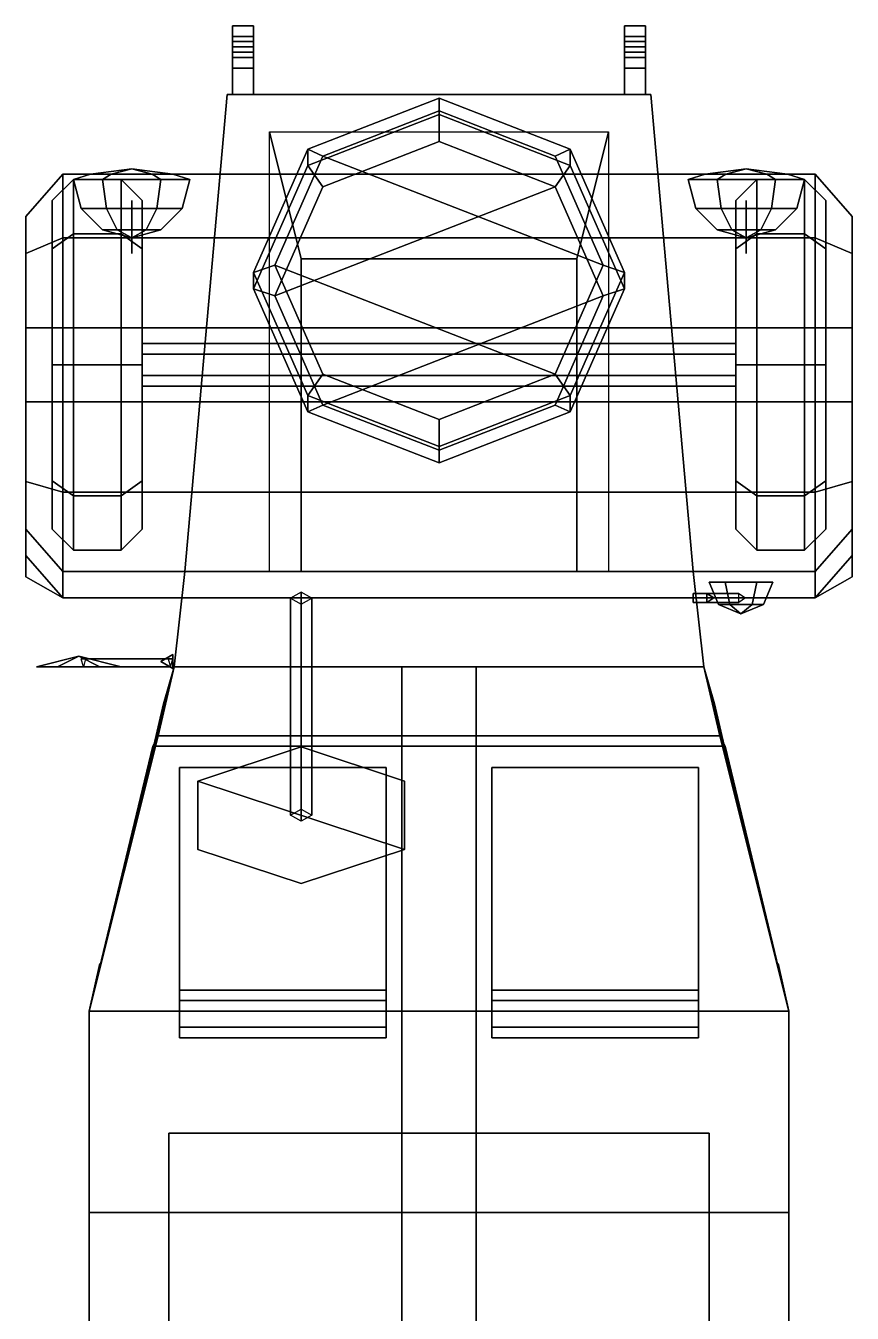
# Model space of a CAD drawing. Extents: x -0.78 to 0.78, y -1.86 to 1.86.
# Drawn here: x -0.78 to 0.78, y -0.57 to 1.86 of the extents above; entities that cross this region are included whole.
import ezdxf

# ---------------------------------------------------------------- set-up
doc = ezdxf.new("R2010")
doc.units = 0
doc.layers.get('0').update_dxf_attribs({"linetype": 'CONTINUOUS'})
for name, color, linetype in [('MUDGUARDS', 4, 'CONTINUOUS'), ('TENT', 1, 'CONTINUOUS'), ('WHEELS', 2, 'CONTINUOUS')]:
    doc.layers.add(name, color=color, linetype=linetype)

msp = doc.modelspace()

# ---------------------------------------------------------------- linework, layer by layer
for points in [[(-0.39, 1.84, 0.7), (-0.39, 1.86, 0.66), (-0.39, 1.83, 0.67), (-0.39, 1.82, 0.69)], [(-0.35, 1.84, 0.7), (-0.35, 1.86, 0.66), (-0.39, 1.86, 0.66), (-0.39, 1.84, 0.7)], [(-0.39, 1.86, 0.66), (-0.39, 1.83, 0.64), (-0.39, 1.81, 0.66), (-0.39, 1.83, 0.67)], [(-0.35, 1.86, 0.66), (-0.35, 1.83, 0.64), (-0.39, 1.83, 0.64), (-0.39, 1.86, 0.66)], [(-0.35, 1.83, 0.67), (-0.35, 1.86, 0.66), (-0.35, 1.84, 0.7), (-0.35, 1.82, 0.69)], [(-0.35, 1.81, 0.66), (-0.35, 1.83, 0.64), (-0.35, 1.86, 0.66), (-0.35, 1.83, 0.67)], [(0.35, 1.86, 0.66), (0.35, 1.83, 0.64), (0.35, 1.81, 0.66), (0.35, 1.83, 0.67)], [(0.39, 1.86, 0.66), (0.39, 1.83, 0.64), (0.35, 1.83, 0.64), (0.35, 1.86, 0.66)], [(0.35, 1.84, 0.7), (0.35, 1.86, 0.66), (0.35, 1.83, 0.67), (0.35, 1.82, 0.69)], [(0.39, 1.84, 0.7), (0.39, 1.86, 0.66), (0.35, 1.86, 0.66), (0.35, 1.84, 0.7)], [(0.39, 1.81, 0.66), (0.39, 1.83, 0.64), (0.39, 1.86, 0.66), (0.39, 1.83, 0.67)], [(0.39, 1.83, 0.67), (0.39, 1.86, 0.66), (0.39, 1.84, 0.7), (0.39, 1.82, 0.69)], [(-0.39, 1.8, 0.71), (-0.39, 1.84, 0.7), (-0.39, 1.82, 0.69), (-0.39, 1.78, 0.7)], [(-0.35, 1.8, 0.71), (-0.35, 1.84, 0.7), (-0.39, 1.84, 0.7), (-0.39, 1.8, 0.71)], [(-0.39, 1.83, 0.67), (-0.39, 1.81, 0.66), (-0.35, 1.81, 0.66), (-0.35, 1.83, 0.67)], [(-0.39, 1.83, 0.64), (-0.39, 1.73, 0.64), (-0.39, 1.73, 0.69), (-0.39, 1.81, 0.66)], [(-0.35, 1.83, 0.64), (-0.35, 1.73, 0.64), (-0.39, 1.73, 0.64), (-0.39, 1.83, 0.64)], [(-0.39, 1.82, 0.69), (-0.39, 1.83, 0.67), (-0.35, 1.83, 0.67), (-0.35, 1.82, 0.69)], [(-0.35, 1.82, 0.69), (-0.35, 1.84, 0.7), (-0.35, 1.8, 0.71), (-0.35, 1.78, 0.7)], [(-0.35, 1.73, 0.69), (-0.35, 1.73, 0.64), (-0.35, 1.83, 0.64), (-0.35, 1.81, 0.66)], [(0.35, 1.8, 0.71), (0.35, 1.84, 0.7), (0.35, 1.82, 0.69), (0.35, 1.78, 0.7)], [(0.39, 1.8, 0.71), (0.39, 1.84, 0.7), (0.35, 1.84, 0.7), (0.35, 1.8, 0.71)], [(0.35, 1.83, 0.64), (0.35, 1.73, 0.64), (0.35, 1.73, 0.69), (0.35, 1.81, 0.66)], [(0.39, 1.83, 0.64), (0.39, 1.73, 0.64), (0.35, 1.73, 0.64), (0.35, 1.83, 0.64)], [(0.35, 1.83, 0.67), (0.35, 1.81, 0.66), (0.39, 1.81, 0.66), (0.39, 1.83, 0.67)], [(0.35, 1.82, 0.69), (0.35, 1.83, 0.67), (0.39, 1.83, 0.67), (0.39, 1.82, 0.69)], [(0.39, 1.82, 0.69), (0.39, 1.84, 0.7), (0.39, 1.8, 0.71), (0.39, 1.78, 0.7)], [(0.39, 1.73, 0.69), (0.39, 1.73, 0.64), (0.39, 1.83, 0.64), (0.39, 1.81, 0.66)], [(-0.39, 1.78, 0.7), (-0.39, 1.82, 0.69), (-0.35, 1.82, 0.69), (-0.35, 1.78, 0.7)], [(-0.39, 1.81, 0.66), (-0.39, 1.73, 0.69), (-0.35, 1.73, 0.69), (-0.35, 1.81, 0.66)], [(-0.35, 1.78, 0.7), (-0.35, 1.8, 0.71), (-0.39, 1.8, 0.71), (-0.39, 1.78, 0.7)], [(0.35, 1.78, 0.7), (0.35, 1.82, 0.69), (0.39, 1.82, 0.69), (0.39, 1.78, 0.7)], [(0.35, 1.81, 0.66), (0.35, 1.73, 0.69), (0.39, 1.73, 0.69), (0.39, 1.81, 0.66)], [(0.39, 1.78, 0.7), (0.39, 1.8, 0.71), (0.35, 1.8, 0.71), (0.35, 1.78, 0.7)], [(-0.4, 1.73, 0.59), (-0.48, 0.83, 0.59), (-0.48, 0.83, 1.05), (-0.4, 1.73, 0.73)], [(0.4, 1.73, 0.59), (0.48, 0.83, 0.59), (-0.48, 0.83, 0.59), (-0.4, 1.73, 0.59)], [(-0.4, 1.73, 0.73), (-0.48, 0.83, 1.05), (0.48, 0.83, 1.05), (0.4, 1.73, 0.73)], [(0.4, 1.73, 0.73), (0.4, 1.73, 0.59), (-0.4, 1.73, 0.59), (-0.4, 1.73, 0.73)], [(0.48, 0.83, 1.05), (0.48, 0.83, 0.59), (0.4, 1.73, 0.59), (0.4, 1.73, 0.73)], [(-0.26, 1.42, 0.33), (-0.26, 0.83, 0.33), (-0.32, 0.83, 0.59), (-0.32, 1.66, 0.59)], [(0.32, 1.66, 0.59), (0.26, 1.42, 0.33), (-0.26, 1.42, 0.33), (-0.32, 1.66, 0.59)], [(0.32, 0.83, 0.59), (0.26, 0.83, 0.33), (0.26, 1.42, 0.33), (0.32, 1.66, 0.59)], [(-0.6189, 1.58, 0.7826), (-0.635, 1.57, 0.7547), (-0.69, 1.57, 0.85), (-0.6578, 1.58, 0.85)], [(-0.6578, 1.58, 0.85), (-0.69, 1.57, 0.85), (-0.635, 1.57, 0.9453), (-0.6189, 1.58, 0.9174)], [(-0.58, 1.59, 0.85), (-0.6189, 1.58, 0.7826), (-0.6578, 1.58, 0.85), (-0.58, 1.59, 0.85)], [(-0.58, 1.59, 0.85), (-0.6578, 1.58, 0.85), (-0.6189, 1.58, 0.9174), (-0.58, 1.59, 0.85)], [(-0.5411, 1.58, 0.7826), (-0.525, 1.57, 0.7547), (-0.635, 1.57, 0.7547), (-0.6189, 1.58, 0.7826)], [(-0.6189, 1.58, 0.9174), (-0.635, 1.57, 0.9453), (-0.525, 1.57, 0.9453), (-0.5411, 1.58, 0.9174)], [(-0.58, 1.59, 0.85), (-0.5411, 1.58, 0.7826), (-0.6189, 1.58, 0.7826), (-0.58, 1.59, 0.85)], [(-0.58, 1.59, 0.85), (-0.6189, 1.58, 0.9174), (-0.5411, 1.58, 0.9174), (-0.58, 1.59, 0.85)], [(-0.58, 1.59, 0.85), (-0.5022, 1.58, 0.85), (-0.5411, 1.58, 0.7826), (-0.58, 1.59, 0.85)], [(-0.58, 1.59, 0.85), (-0.5411, 1.58, 0.9174), (-0.5022, 1.58, 0.85), (-0.58, 1.59, 0.85)], [(-0.5022, 1.58, 0.85), (-0.47, 1.57, 0.85), (-0.525, 1.57, 0.7547), (-0.5411, 1.58, 0.7826)], [(-0.5411, 1.58, 0.9174), (-0.525, 1.57, 0.9453), (-0.47, 1.57, 0.85), (-0.5022, 1.58, 0.85)], [(0.5022, 1.58, 0.85), (0.47, 1.57, 0.85), (0.525, 1.57, 0.9453), (0.5411, 1.58, 0.9174)], [(0.5411, 1.58, 0.7826), (0.525, 1.57, 0.7547), (0.47, 1.57, 0.85), (0.5022, 1.58, 0.85)], [(0.58, 1.59, 0.85), (0.5022, 1.58, 0.85), (0.5411, 1.58, 0.9174), (0.58, 1.59, 0.85)], [(0.58, 1.59, 0.85), (0.5411, 1.58, 0.7826), (0.5022, 1.58, 0.85), (0.58, 1.59, 0.85)], [(0.5411, 1.58, 0.9174), (0.525, 1.57, 0.9453), (0.635, 1.57, 0.9453), (0.6189, 1.58, 0.9174)], [(0.6189, 1.58, 0.7826), (0.635, 1.57, 0.7547), (0.525, 1.57, 0.7547), (0.5411, 1.58, 0.7826)], [(0.58, 1.59, 0.85), (0.5411, 1.58, 0.9174), (0.6189, 1.58, 0.9174), (0.58, 1.59, 0.85)], [(0.58, 1.59, 0.85), (0.6189, 1.58, 0.7826), (0.5411, 1.58, 0.7826), (0.58, 1.59, 0.85)], [(0.58, 1.59, 0.85), (0.6189, 1.58, 0.9174), (0.6578, 1.58, 0.85), (0.58, 1.59, 0.85)], [(0.58, 1.59, 0.85), (0.6578, 1.58, 0.85), (0.6189, 1.58, 0.7826), (0.58, 1.59, 0.85)], [(0.6189, 1.58, 0.9174), (0.635, 1.57, 0.9453), (0.69, 1.57, 0.85), (0.6578, 1.58, 0.85)], [(0.6578, 1.58, 0.85), (0.69, 1.57, 0.85), (0.635, 1.57, 0.7547), (0.6189, 1.58, 0.7826)], [(-0.6753, 1.515, 0.85), (-0.69, 1.57, 0.85), (-0.635, 1.57, 0.7547), (-0.6276, 1.515, 0.7675)], [(-0.6276, 1.515, 0.9325), (-0.635, 1.57, 0.9453), (-0.69, 1.57, 0.85), (-0.6753, 1.515, 0.85)], [(-0.6276, 1.515, 0.7675), (-0.635, 1.57, 0.7547), (-0.525, 1.57, 0.7547), (-0.5324, 1.515, 0.7675)], [(-0.5324, 1.515, 0.9325), (-0.525, 1.57, 0.9453), (-0.635, 1.57, 0.9453), (-0.6276, 1.515, 0.9325)], [(-0.5324, 1.515, 0.7675), (-0.525, 1.57, 0.7547), (-0.47, 1.57, 0.85), (-0.4847, 1.515, 0.85)], [(-0.4847, 1.515, 0.85), (-0.47, 1.57, 0.85), (-0.525, 1.57, 0.9453), (-0.5324, 1.515, 0.9325)], [(0.4847, 1.515, 0.85), (0.47, 1.57, 0.85), (0.525, 1.57, 0.7547), (0.5324, 1.515, 0.7675)], [(0.5324, 1.515, 0.9325), (0.525, 1.57, 0.9453), (0.47, 1.57, 0.85), (0.4847, 1.515, 0.85)], [(0.5324, 1.515, 0.7675), (0.525, 1.57, 0.7547), (0.635, 1.57, 0.7547), (0.6276, 1.515, 0.7675)], [(0.6276, 1.515, 0.9325), (0.635, 1.57, 0.9453), (0.525, 1.57, 0.9453), (0.5324, 1.515, 0.9325)], [(0.6276, 1.515, 0.7675), (0.635, 1.57, 0.7547), (0.69, 1.57, 0.85), (0.6753, 1.515, 0.85)], [(0.6753, 1.515, 0.85), (0.69, 1.57, 0.85), (0.635, 1.57, 0.9453), (0.6276, 1.515, 0.9325)], [(-0.635, 1.4747, 0.85), (-0.6753, 1.515, 0.85), (-0.6276, 1.515, 0.7675), (-0.6075, 1.4747, 0.8024)], [(-0.6075, 1.4747, 0.8976), (-0.6276, 1.515, 0.9325), (-0.6753, 1.515, 0.85), (-0.635, 1.4747, 0.85)], [(-0.6075, 1.4747, 0.8024), (-0.6276, 1.515, 0.7675), (-0.5324, 1.515, 0.7675), (-0.5525, 1.4747, 0.8024)], [(-0.5525, 1.4747, 0.8976), (-0.5324, 1.515, 0.9325), (-0.6276, 1.515, 0.9325), (-0.6075, 1.4747, 0.8976)], [(-0.58, 1.53, 0.64), (-0.58, 1.43, 0.73), (-0.58, 1.48, 0.8), (-0.58, 1.53, 0.77)], [(-0.58, 1.43, 0.73), (-0.58, 1.53, 0.64), (-0.58, 1.53, 0.77), (-0.58, 1.48, 0.8)], [(-0.5525, 1.4747, 0.8024), (-0.5324, 1.515, 0.7675), (-0.4847, 1.515, 0.85), (-0.525, 1.4747, 0.85)], [(-0.525, 1.4747, 0.85), (-0.4847, 1.515, 0.85), (-0.5324, 1.515, 0.9325), (-0.5525, 1.4747, 0.8976)], [(0.525, 1.4747, 0.85), (0.4847, 1.515, 0.85), (0.5324, 1.515, 0.7675), (0.5525, 1.4747, 0.8024)], [(0.5525, 1.4747, 0.8976), (0.5324, 1.515, 0.9325), (0.4847, 1.515, 0.85), (0.525, 1.4747, 0.85)], [(0.5525, 1.4747, 0.8024), (0.5324, 1.515, 0.7675), (0.6276, 1.515, 0.7675), (0.6075, 1.4747, 0.8024)], [(0.6075, 1.4747, 0.8976), (0.6276, 1.515, 0.9325), (0.5324, 1.515, 0.9325), (0.5525, 1.4747, 0.8976)], [(0.58, 1.43, 0.73), (0.58, 1.53, 0.64), (0.58, 1.53, 0.77), (0.58, 1.48, 0.8)], [(0.58, 1.53, 0.64), (0.58, 1.43, 0.73), (0.58, 1.48, 0.8), (0.58, 1.53, 0.77)], [(0.6075, 1.4747, 0.8024), (0.6276, 1.515, 0.7675), (0.6753, 1.515, 0.85), (0.635, 1.4747, 0.85)], [(0.635, 1.4747, 0.85), (0.6753, 1.515, 0.85), (0.6276, 1.515, 0.9325), (0.6075, 1.4747, 0.8976)], [(-0.58, 1.46, 0.85), (-0.635, 1.4747, 0.85), (-0.6075, 1.4747, 0.8024), (-0.58, 1.46, 0.85)], [(-0.58, 1.46, 0.85), (-0.6075, 1.4747, 0.8976), (-0.635, 1.4747, 0.85), (-0.58, 1.46, 0.85)], [(-0.58, 1.46, 0.85), (-0.6075, 1.4747, 0.8024), (-0.5525, 1.4747, 0.8024), (-0.58, 1.46, 0.85)], [(-0.58, 1.46, 0.85), (-0.5525, 1.4747, 0.8976), (-0.6075, 1.4747, 0.8976), (-0.58, 1.46, 0.85)], [(-0.58, 1.46, 0.85), (-0.5525, 1.4747, 0.8024), (-0.525, 1.4747, 0.85), (-0.58, 1.46, 0.85)], [(-0.58, 1.46, 0.85), (-0.525, 1.4747, 0.85), (-0.5525, 1.4747, 0.8976), (-0.58, 1.46, 0.85)], [(0.58, 1.46, 0.85), (0.525, 1.4747, 0.85), (0.5525, 1.4747, 0.8024), (0.58, 1.46, 0.85)], [(0.58, 1.46, 0.85), (0.5525, 1.4747, 0.8976), (0.525, 1.4747, 0.85), (0.58, 1.46, 0.85)], [(0.58, 1.46, 0.85), (0.5525, 1.4747, 0.8024), (0.6075, 1.4747, 0.8024), (0.58, 1.46, 0.85)], [(0.58, 1.46, 0.85), (0.6075, 1.4747, 0.8976), (0.5525, 1.4747, 0.8976), (0.58, 1.46, 0.85)], [(0.58, 1.46, 0.85), (0.6075, 1.4747, 0.8024), (0.635, 1.4747, 0.85), (0.58, 1.46, 0.85)], [(0.58, 1.46, 0.85), (0.635, 1.4747, 0.85), (0.6075, 1.4747, 0.8976), (0.58, 1.46, 0.85)], [(0.26, 1.42, 0.33), (0.26, 0.83, 0.33), (-0.26, 0.83, 0.33), (-0.26, 1.42, 0.33)], [(-0.48, 0.83, 0.33), (-0.5, 0.65, 0.33), (-0.5, 0.65, 1.11), (-0.48, 0.83, 1.05)], [(0.48, 0.83, 0.33), (0.5, 0.65, 0.33), (-0.5, 0.65, 0.33), (-0.48, 0.83, 0.33)], [(-0.48, 0.83, 1.05), (-0.5, 0.65, 1.11), (0.5, 0.65, 1.11), (0.48, 0.83, 1.05)], [(0.48, 0.83, 0.59), (0.48, 0.83, 0.33), (-0.48, 0.83, 0.33), (-0.48, 0.83, 0.59)], [(0.5, 0.65, 1.11), (0.5, 0.65, 0.33), (0.48, 0.83, 0.33), (0.48, 0.83, 1.05)], [(0.5276, 0.7676, 1.1), (0.51, 0.81, 1.1), (0.54, 0.81, 1.048), (0.5488, 0.7676, 1.0633)], [(0.5488, 0.7676, 1.1367), (0.54, 0.81, 1.152), (0.51, 0.81, 1.1), (0.5276, 0.7676, 1.1)], [(0.6, 0.81, 1.152), (0.63, 0.81, 1.1), (0.51, 0.81, 1.1), (0.54, 0.81, 1.152)], [(0.63, 0.81, 1.1), (0.6, 0.81, 1.048), (0.54, 0.81, 1.048), (0.51, 0.81, 1.1)], [(0.5488, 0.7676, 1.0633), (0.54, 0.81, 1.048), (0.6, 0.81, 1.048), (0.5912, 0.7676, 1.0633)], [(0.5912, 0.7676, 1.1367), (0.6, 0.81, 1.152), (0.54, 0.81, 1.152), (0.5488, 0.7676, 1.1367)], [(0.5912, 0.7676, 1.0633), (0.6, 0.81, 1.048), (0.63, 0.81, 1.1), (0.6124, 0.7676, 1.1)], [(0.6124, 0.7676, 1.1), (0.63, 0.81, 1.1), (0.6, 0.81, 1.152), (0.5912, 0.7676, 1.1367)], [(-0.28, 0.37, 0.99), (-0.26, 0.3815, 1.0064), (-0.26, 0.791, 0.7196), (-0.28, 0.7796, 0.7032)], [(-0.26, 0.3585, 0.9736), (-0.28, 0.37, 0.99), (-0.28, 0.7796, 0.7032), (-0.26, 0.7681, 0.6868)], [(-0.26, 0.3815, 1.0064), (-0.24, 0.37, 0.99), (-0.24, 0.7796, 0.7032), (-0.26, 0.791, 0.7196)], [(-0.24, 0.37, 0.99), (-0.26, 0.3585, 0.9736), (-0.26, 0.7681, 0.6868), (-0.24, 0.7796, 0.7032)], [(0.5057, 0.7713, 0.9686), (0.5057, 0.7887, 0.9686), (0.48, 0.7887, 0.975), (0.48, 0.7713, 0.975)], [(0.5057, 0.7887, 0.9686), (0.5187, 0.78, 0.9611), (0.48, 0.78, 0.96), (0.48, 0.7887, 0.975)], [(0.5187, 0.78, 0.9611), (0.5057, 0.7713, 0.9686), (0.48, 0.7713, 0.975), (0.48, 0.78, 0.96)], [(0.5187, 0.78, 0.9611), (0.5057, 0.7887, 0.9686), (0.5657, 0.7887, 1.0725), (0.5787, 0.78, 1.065)], [(0.5057, 0.7887, 0.9686), (0.5057, 0.7713, 0.9686), (0.5657, 0.7713, 1.0725), (0.5657, 0.7887, 1.0725)], [(0.5057, 0.7713, 0.9686), (0.5187, 0.78, 0.9611), (0.5787, 0.78, 1.065), (0.5657, 0.7713, 1.0725)], [(0.57, 0.75, 1.1), (0.5276, 0.7676, 1.1), (0.5488, 0.7676, 1.0633), (0.57, 0.75, 1.1)], [(0.57, 0.75, 1.1), (0.5488, 0.7676, 1.1367), (0.5276, 0.7676, 1.1), (0.57, 0.75, 1.1)], [(0.57, 0.75, 1.1), (0.5488, 0.7676, 1.0633), (0.5912, 0.7676, 1.0633), (0.57, 0.75, 1.1)], [(0.57, 0.75, 1.1), (0.5912, 0.7676, 1.1367), (0.5488, 0.7676, 1.1367), (0.57, 0.75, 1.1)], [(0.57, 0.75, 1.1), (0.5912, 0.7676, 1.0633), (0.6124, 0.7676, 1.1), (0.57, 0.75, 1.1)], [(0.57, 0.75, 1.1), (0.6124, 0.7676, 1.1), (0.5912, 0.7676, 1.1367), (0.57, 0.75, 1.1)], [(-0.72, 0.65, 1.1707), (-0.76, 0.65, 1.24), (-0.68, 0.67, 1.24)], [(-0.76, 0.65, 1.24), (-0.72, 0.65, 1.3093), (-0.68, 0.67, 1.24)], [(-0.64, 0.65, 1.1707), (-0.72, 0.65, 1.1707), (-0.68, 0.67, 1.24)], [(-0.72, 0.65, 1.3093), (-0.64, 0.65, 1.3093), (-0.68, 0.67, 1.24)], [(-0.6, 0.65, 1.24), (-0.64, 0.65, 1.1707), (-0.68, 0.67, 1.24)], [(-0.64, 0.65, 1.3093), (-0.6, 0.65, 1.24), (-0.68, 0.67, 1.24)], [(-0.5025, 0.665, 1.1475), (-0.5111, 0.665, 1.1325), (-0.6757, 0.665, 1.2275), (-0.667, 0.665, 1.2425)], [(-0.5111, 0.665, 1.1325), (-0.5068, 0.65, 1.14), (-0.6713, 0.65, 1.235), (-0.6757, 0.665, 1.2275)], [(-0.5068, 0.65, 1.14), (-0.5025, 0.665, 1.1475), (-0.667, 0.665, 1.2425), (-0.6713, 0.65, 1.235)], [(-0.5025, 0.673, 1.05), (-0.525, 0.66, 1.05), (-0.525, 0.66, 1.15), (-0.5025, 0.673, 1.15)], [(-0.525, 0.66, 1.15), (-0.5025, 0.647, 1.15), (-0.5025, 0.673, 1.15)], [(-0.5025, 0.673, 1.05), (-0.5025, 0.673, 1.05), (-0.5025, 0.647, 1.05), (-0.525, 0.66, 1.05)], [(-0.525, 0.66, 1.05), (-0.5025, 0.647, 1.05), (-0.5025, 0.647, 1.15), (-0.525, 0.66, 1.15)], [(-0.5025, 0.647, 1.05), (-0.5025, 0.673, 1.05), (-0.5025, 0.673, 1.15), (-0.5025, 0.647, 1.15)], [(-0.6, 0.65, 1.24), (-0.64, 0.65, 1.3093), (-0.72, 0.65, 1.3093), (-0.76, 0.65, 1.24)], [(-0.64, 0.65, 1.1707), (-0.6, 0.65, 1.24), (-0.76, 0.65, 1.24), (-0.72, 0.65, 1.1707)], [(-0.5, 0.65, 0.35), (-0.66, 0, 0.35), (0.66, 0, 0.35), (0.5, 0.65, 0.35)], [(0.5, 0.65, 0.33), (0.66, 0, 0.33), (-0.66, 0, 0.33), (-0.5, 0.65, 0.33)], [(-0.5, 0.65, 0.33), (-0.66, 0, 0.33), (-0.66, 0, 1.11), (-0.5, 0.65, 1.11)], [(-0.66, 0, 0.33), (-0.5, 0.65, 0.33), (-0.5, 0.65, 1.11), (-0.66, 0, 1.11)], [(-0.5, 0.65, 1.11), (-0.5, 0.65, 0.35), (0.5, 0.65, 0.35), (0.5, 0.65, 1.11)], [(-0.07, 0.65, 0.33), (-0.07, -0.65, 0.33), (-0.07, -0.72, 0.51), (-0.07, 0.65, 0.51)], [(-0.07, 0.65, 0.51), (-0.07, -0.72, 0.51), (0.07, -0.72, 0.51), (0.07, 0.65, 0.51)], [(0.07, -0.72, 0.51), (0.07, -0.65, 0.33), (0.07, 0.65, 0.33), (0.07, 0.65, 0.51)], [(0.5, 0.65, 0.33), (0.66, 0, 0.33), (0.66, 0, 1.11), (0.5, 0.65, 1.11)], [(0.66, 0, 0.33), (0.5, 0.65, 0.33), (0.5, 0.65, 1.11), (0.66, 0, 1.11)], [(-0.26, 0.4991, 1.1743), (-0.0651, 0.4345, 1.0822), (-0.0651, 0.3055, 0.8978), (-0.4549, 0.4345, 1.0822)], [(-0.0651, 0.4345, 1.0822), (-0.26, 0.4991, 1.1743), (-0.4549, 0.4345, 1.0822), (-0.0651, 0.3055, 0.8978)], [(-0.49, 0.46, 0.63), (-0.1, 0.46, 0.63), (-0.1, 0.46, 0.35), (-0.49, 0.46, 0.35)], [(-0.49, 0.46, 0.35), (-0.49, -0.03, 0.35), (-0.49, -0.03, 0.63), (-0.49, 0.46, 0.63)], [(-0.49, 0.04, 0.63), (-0.1, 0.04, 0.63), (-0.1, 0.46, 0.63), (-0.49, 0.46, 0.63)], [(-0.1, 0.46, 0.63), (-0.1, -0.03, 0.63), (-0.1, -0.03, 0.35), (-0.1, 0.46, 0.35)], [(0.1, 0.04, 0.63), (0.49, 0.04, 0.63), (0.49, 0.46, 0.63), (0.1, 0.46, 0.63)], [(0.1, 0.46, 0.63), (0.49, 0.46, 0.63), (0.49, 0.46, 0.35), (0.1, 0.46, 0.35)], [(0.1, 0.46, 0.35), (0.1, -0.03, 0.35), (0.1, -0.03, 0.63), (0.1, 0.46, 0.63)], [(0.49, 0.46, 0.63), (0.49, -0.03, 0.63), (0.49, -0.03, 0.35), (0.49, 0.46, 0.35)], [(-0.4549, 0.4345, 1.0822), (-0.0651, 0.3055, 0.8978), (-0.26, 0.2409, 0.8057), (-0.4549, 0.3055, 0.8978)], [(-0.0651, 0.3055, 0.8978), (-0.4549, 0.4345, 1.0822), (-0.4549, 0.3055, 0.8978), (-0.26, 0.2409, 0.8057)], [(-0.49, 0.04, 0.63), (-0.49, -0.03, 0.63), (-0.49, -0.05, 1.16), (-0.49, 0.02, 1.16)], [(-0.49, 0.02, 1.16), (-0.1, 0.02, 1.16), (-0.1, 0.04, 0.63), (-0.49, 0.04, 0.63)], [(-0.1, 0.02, 1.16), (-0.1, -0.05, 1.16), (-0.1, -0.03, 0.63), (-0.1, 0.04, 0.63)], [(0.1, 0.04, 0.63), (0.1, -0.03, 0.63), (0.1, -0.05, 1.16), (0.1, 0.02, 1.16)], [(0.1, 0.02, 1.16), (0.49, 0.02, 1.16), (0.49, 0.04, 0.63), (0.1, 0.04, 0.63)], [(0.49, 0.02, 1.16), (0.49, -0.05, 1.16), (0.49, -0.03, 0.63), (0.49, 0.04, 0.63)], [(0.66, 0, 0.33), (0.66, -0.64, 0.33), (-0.66, -0.64, 0.33), (-0.66, 0, 0.33)], [(-0.66, 0, 0.35), (-0.66, -0.64, 0.35), (0.66, -0.64, 0.35), (0.66, 0, 0.35)], [(-0.66, 0, 0.33), (-0.66, -0.64, 0.33), (-0.66, -0.64, 1.11), (-0.66, 0, 1.11)], [(-0.66, -0.64, 0.33), (-0.66, 0, 0.33), (-0.66, 0, 1.11), (-0.66, -0.64, 1.11)], [(-0.49, -0.05, 1.16), (-0.1, -0.05, 1.16), (-0.1, 0.02, 1.16), (-0.49, 0.02, 1.16)], [(0.1, -0.05, 1.16), (0.49, -0.05, 1.16), (0.49, 0.02, 1.16), (0.1, 0.02, 1.16)], [(0.66, 0, 0.33), (0.66, -0.64, 0.33), (0.66, -0.64, 1.11), (0.66, 0, 1.11)], [(0.66, -0.64, 0.33), (0.66, 0, 0.33), (0.66, 0, 1.11), (0.66, -0.64, 1.11)], [(-0.49, -0.03, 0.63), (-0.1, -0.03, 0.63), (-0.1, -0.05, 1.16), (-0.49, -0.05, 1.16)], [(-0.49, -0.03, 0.35), (-0.1, -0.03, 0.35), (-0.1, -0.03, 0.63), (-0.49, -0.03, 0.63)], [(0.1, -0.03, 0.35), (0.49, -0.03, 0.35), (0.49, -0.03, 0.63), (0.1, -0.03, 0.63)], [(0.1, -0.03, 0.63), (0.49, -0.03, 0.63), (0.49, -0.05, 1.16), (0.1, -0.05, 1.16)], [(-0.51, -0.63, 0.63), (0.51, -0.63, 0.63), (0.51, -0.23, 0.63), (-0.51, -0.23, 0.63)], [(-0.51, -0.23, 0.35), (-0.51, -0.59, 0.35), (-0.51, -0.72, 0.63), (-0.51, -0.23, 0.63)], [(-0.51, -0.23, 0.63), (0.51, -0.23, 0.63), (0.51, -0.23, 0.35), (-0.51, -0.23, 0.35)], [(0.51, -0.23, 0.63), (0.51, -0.72, 0.63), (0.51, -0.59, 0.35), (0.51, -0.23, 0.35)]]:
    msp.add_3dface(points)
at = {"layer": 'MUDGUARDS'}
for points in [[(-0.78, 1.43, 0.66), (-0.78, 1.5, 0.59), (-0.71, 1.58, 0.59), (-0.71, 1.46, 0.73)], [(-0.78, 1.5, 0.59), (-0.78, 1.43, 0.66), (-0.71, 1.46, 0.73), (-0.71, 1.58, 0.59)], [(-0.71, 1.46, 0.73), (-0.71, 1.58, 0.59), (0.71, 1.58, 0.59), (0.71, 1.46, 0.73)], [(-0.71, 1.58, 0.59), (-0.71, 1.46, 0.73), (0.71, 1.46, 0.73), (0.71, 1.58, 0.59)], [(0.78, 1.43, 0.66), (0.78, 1.5, 0.59), (0.71, 1.58, 0.59), (0.71, 1.46, 0.73)], [(0.78, 1.5, 0.59), (0.78, 1.43, 0.66), (0.71, 1.46, 0.73), (0.71, 1.58, 0.59)], [(-0.78, 1.43, 0.66), (-0.78, 1.29, 0.72), (-0.71, 1.29, 0.79), (-0.71, 1.46, 0.73)], [(-0.78, 1.29, 0.72), (-0.78, 1.43, 0.66), (-0.71, 1.46, 0.73), (-0.71, 1.29, 0.79)], [(-0.71, 1.29, 0.79), (-0.71, 1.46, 0.73), (0.71, 1.46, 0.73), (0.71, 1.29, 0.79)], [(-0.71, 1.46, 0.73), (-0.71, 1.29, 0.79), (0.71, 1.29, 0.79), (0.71, 1.46, 0.73)], [(0.78, 1.29, 0.72), (0.78, 1.43, 0.66), (0.71, 1.46, 0.73), (0.71, 1.29, 0.79)], [(0.78, 1.43, 0.66), (0.78, 1.29, 0.72), (0.71, 1.29, 0.79), (0.71, 1.46, 0.73)], [(-0.78, 1.15, 0.72), (-0.78, 1.29, 0.72), (-0.71, 1.29, 0.79), (-0.71, 1.15, 0.79)], [(-0.78, 1.29, 0.72), (-0.78, 1.15, 0.72), (-0.71, 1.15, 0.79), (-0.71, 1.29, 0.79)], [(-0.71, 1.29, 0.79), (-0.71, 1.15, 0.79), (0.71, 1.15, 0.79), (0.71, 1.29, 0.79)], [(-0.71, 1.15, 0.79), (-0.71, 1.29, 0.79), (0.71, 1.29, 0.79), (0.71, 1.15, 0.79)], [(0.78, 1.29, 0.72), (0.78, 1.15, 0.72), (0.71, 1.15, 0.79), (0.71, 1.29, 0.79)], [(0.78, 1.15, 0.72), (0.78, 1.29, 0.72), (0.71, 1.29, 0.79), (0.71, 1.15, 0.79)], [(-0.78, 1.15, 0.72), (-0.78, 1, 0.65), (-0.71, 0.98, 0.73), (-0.71, 1.15, 0.79)], [(-0.78, 1, 0.65), (-0.78, 1.15, 0.72), (-0.71, 1.15, 0.79), (-0.71, 0.98, 0.73)], [(-0.71, 0.98, 0.73), (-0.71, 1.15, 0.79), (0.71, 1.15, 0.79), (0.71, 0.98, 0.73)], [(-0.71, 1.15, 0.79), (-0.71, 0.98, 0.73), (0.71, 0.98, 0.73), (0.71, 1.15, 0.79)], [(0.78, 1.15, 0.72), (0.78, 1, 0.65), (0.71, 0.98, 0.73), (0.71, 1.15, 0.79)], [(0.78, 1, 0.65), (0.78, 1.15, 0.72), (0.71, 1.15, 0.79), (0.71, 0.98, 0.73)], [(-0.78, 0.91, 0.55), (-0.78, 1, 0.65), (-0.71, 0.98, 0.73), (-0.71, 0.83, 0.59)], [(-0.78, 1, 0.65), (-0.78, 0.91, 0.55), (-0.71, 0.83, 0.59), (-0.71, 0.98, 0.73)], [(0.78, 0.91, 0.55), (0.78, 1, 0.65), (0.71, 0.98, 0.73), (0.71, 0.83, 0.59)], [(0.78, 1, 0.65), (0.78, 0.91, 0.55), (0.71, 0.83, 0.59), (0.71, 0.98, 0.73)], [(-0.71, 0.98, 0.73), (-0.71, 0.83, 0.59), (0.71, 0.83, 0.59), (0.71, 0.98, 0.73)], [(-0.71, 0.83, 0.59), (-0.71, 0.98, 0.73), (0.71, 0.98, 0.73), (0.71, 0.83, 0.59)], [(-0.78, 0.91, 0.55), (-0.78, 0.86, 0.42), (-0.71, 0.78, 0.45), (-0.71, 0.83, 0.59)], [(-0.78, 0.86, 0.42), (-0.78, 0.91, 0.55), (-0.71, 0.83, 0.59), (-0.71, 0.78, 0.45)], [(0.78, 0.91, 0.55), (0.78, 0.86, 0.42), (0.71, 0.78, 0.45), (0.71, 0.83, 0.59)], [(0.78, 0.86, 0.42), (0.78, 0.91, 0.55), (0.71, 0.83, 0.59), (0.71, 0.78, 0.45)], [(-0.78, 0.82, 0.33), (-0.78, 0.86, 0.42), (-0.71, 0.78, 0.45), (-0.71, 0.78, 0.31)], [(-0.78, 0.86, 0.42), (-0.78, 0.82, 0.33), (-0.71, 0.78, 0.31), (-0.71, 0.78, 0.45)], [(0.78, 0.82, 0.33), (0.78, 0.86, 0.42), (0.71, 0.78, 0.45), (0.71, 0.78, 0.31)], [(0.78, 0.86, 0.42), (0.78, 0.82, 0.33), (0.71, 0.78, 0.31), (0.71, 0.78, 0.45)], [(-0.71, 0.78, 0.45), (-0.71, 0.83, 0.59), (0.71, 0.83, 0.59), (0.71, 0.78, 0.45)], [(-0.71, 0.83, 0.59), (-0.71, 0.78, 0.45), (0.71, 0.78, 0.45), (0.71, 0.83, 0.59)], [(-0.71, 0.78, 0.31), (-0.71, 0.78, 0.45), (0.71, 0.78, 0.45), (0.71, 0.78, 0.31)], [(-0.71, 0.78, 0.45), (-0.71, 0.78, 0.31), (0.71, 0.78, 0.31), (0.71, 0.78, 0.45)]]:
    msp.add_3dface(points, dxfattribs=at)
at = {"layer": 'TENT'}
for points in [[(-0.5, 0.65, 1.11), (-0.66, 0, 1.11), (-0.66, 0, 1.15), (-0.5, 0.65, 1.15)], [(-0.66, 0, 1.11), (-0.5, 0.65, 1.11), (-0.5, 0.65, 1.15), (-0.66, 0, 1.15)], [(-0.52, 0.58, 1.15), (-0.5, 0.65, 1.15), (-0.53, 0.52, 1.43), (-0.55, 0.45, 1.43)], [(-0.5, 0.65, 1.15), (-0.52, 0.58, 1.15), (-0.55, 0.45, 1.43), (-0.53, 0.52, 1.43)], [(0.5, 0.65, 1.11), (-0.5, 0.65, 1.11), (-0.5, 0.65, 1.15), (0.5, 0.65, 1.15)], [(-0.5, 0.65, 1.11), (0.5, 0.65, 1.11), (0.5, 0.65, 1.15), (-0.5, 0.65, 1.15)], [(0.5, 0.65, 1.11), (0.66, 0, 1.11), (0.66, 0, 1.15), (0.5, 0.65, 1.15)], [(0.66, 0, 1.11), (0.5, 0.65, 1.11), (0.5, 0.65, 1.15), (0.66, 0, 1.15)], [(0.52, 0.58, 1.15), (0.5, 0.65, 1.15), (0.53, 0.52, 1.43), (0.55, 0.45, 1.43)], [(0.5, 0.65, 1.15), (0.52, 0.58, 1.15), (0.55, 0.45, 1.43), (0.53, 0.52, 1.43)], [(-0.66, 0, 1.43), (-0.53, 0.52, 1.43), (-0.54, 0.5, 1.5), (-0.66, 0, 1.59)], [(-0.53, 0.52, 1.43), (-0.66, 0, 1.43), (-0.66, 0, 1.59), (-0.54, 0.5, 1.5)], [(-0.54, 0.5, 1.5), (0.54, 0.5, 1.5), (0.53, 0.52, 1.43), (-0.53, 0.52, 1.43)], [(0.54, 0.5, 1.5), (-0.54, 0.5, 1.5), (-0.53, 0.52, 1.43), (0.53, 0.52, 1.43)], [(0.53, 0.52, 1.43), (0.66, 0, 1.43), (0.66, 0, 1.59), (0.54, 0.5, 1.5)], [(0.66, 0, 1.43), (0.53, 0.52, 1.43), (0.54, 0.5, 1.5), (0.66, 0, 1.59)], [(-0.66, 0, 1.59), (0.66, 0, 1.59), (0.54, 0.5, 1.5), (-0.54, 0.5, 1.5)], [(0.66, 0, 1.59), (-0.66, 0, 1.59), (-0.54, 0.5, 1.5), (0.54, 0.5, 1.5)], [(-0.66, 0, 1.15), (-0.64, 0.09, 1.15), (-0.64, 0.09, 1.43), (-0.66, 0, 1.43)], [(-0.64, 0.09, 1.15), (-0.66, 0, 1.15), (-0.66, 0, 1.43), (-0.64, 0.09, 1.43)], [(0.66, 0, 1.15), (0.64, 0.09, 1.15), (0.64, 0.09, 1.43), (0.66, 0, 1.43)], [(0.64, 0.09, 1.15), (0.66, 0, 1.15), (0.66, 0, 1.43), (0.64, 0.09, 1.43)], [(-0.66, -0.55, 1.11), (-0.66, 0, 1.11), (-0.66, 0, 1.15), (-0.66, -0.54, 1.15)], [(-0.66, 0, 1.11), (-0.66, -0.55, 1.11), (-0.66, -0.54, 1.15), (-0.66, 0, 1.15)], [(-0.66, 0, 1.43), (-0.66, -0.45, 1.43), (-0.66, -0.38, 1.66), (-0.66, 0, 1.59)], [(-0.66, -0.45, 1.43), (-0.66, 0, 1.43), (-0.66, 0, 1.59), (-0.66, -0.38, 1.66)], [(-0.66, 0, 1.15), (-0.66, -0.06, 1.15), (-0.66, -0.06, 1.43), (-0.66, 0, 1.43)], [(-0.66, -0.06, 1.15), (-0.66, 0, 1.15), (-0.66, 0, 1.43), (-0.66, -0.06, 1.43)], [(0.66, -0.38, 1.66), (-0.66, -0.38, 1.66), (-0.66, 0, 1.59), (0.66, 0, 1.59)], [(-0.66, -0.38, 1.66), (0.66, -0.38, 1.66), (0.66, 0, 1.59), (-0.66, 0, 1.59)], [(0.66, 0, 1.11), (0.66, -0.55, 1.11), (0.66, -0.54, 1.15), (0.66, 0, 1.15)], [(0.66, -0.55, 1.11), (0.66, 0, 1.11), (0.66, 0, 1.15), (0.66, -0.54, 1.15)], [(0.66, 0, 1.15), (0.66, -0.06, 1.15), (0.66, -0.06, 1.43), (0.66, 0, 1.43)], [(0.66, -0.06, 1.15), (0.66, 0, 1.15), (0.66, 0, 1.43), (0.66, -0.06, 1.43)], [(0.66, -0.45, 1.43), (0.66, 0, 1.43), (0.66, 0, 1.59), (0.66, -0.38, 1.66)], [(0.66, 0, 1.43), (0.66, -0.45, 1.43), (0.66, -0.38, 1.66), (0.66, 0, 1.59)], [(-0.66, -0.55, 1.11), (-0.66, -1.54, 1.11), (-0.66, -1.28, 1.61), (-0.66, -0.38, 1.66)], [(-0.66, -1.54, 1.11), (-0.66, -0.55, 1.11), (-0.66, -0.38, 1.66), (-0.66, -1.28, 1.61)], [(0.66, -1.28, 1.61), (-0.66, -1.28, 1.61), (-0.66, -0.38, 1.66), (0.66, -0.38, 1.66)], [(-0.66, -1.28, 1.61), (0.66, -1.28, 1.61), (0.66, -0.38, 1.66), (-0.66, -0.38, 1.66)], [(0.66, -0.55, 1.11), (0.66, -1.54, 1.11), (0.66, -1.28, 1.61), (0.66, -0.38, 1.66)], [(0.66, -1.54, 1.11), (0.66, -0.55, 1.11), (0.66, -0.38, 1.66), (0.66, -1.28, 1.61)]]:
    msp.add_3dface(points, dxfattribs=at)
at = {"layer": 'WHEELS'}
for points in [[(0, 1.7234, 0.8825), (-0.2475, 1.627, 0.9175), (-0.2192, 1.6141, 0.9648), (0, 1.6994, 0.9337)], [(-0.2475, 1.627, 0.9175), (0, 1.7234, 0.8825), (0, 1.6926, 0.7979), (-0.2475, 1.5962, 0.8329)], [(0.2475, 1.627, 0.9175), (0, 1.7234, 0.8825), (0, 1.6994, 0.9337), (0.2192, 1.6141, 0.9648)], [(0, 1.7234, 0.8825), (0.2475, 1.627, 0.9175), (0.2475, 1.5962, 0.8329), (0, 1.6926, 0.7979)], [(-0.2475, 1.5962, 0.8329), (0, 1.6926, 0.7979), (0, 1.6413, 0.774), (-0.2192, 1.556, 0.805)], [(0.2192, 1.6141, 0.9648), (0, 1.6994, 0.9337), (-0.2192, 1.6141, 0.9648), (0.31, 1.4081, 1.0397)], [(0, 1.6926, 0.7979), (0.2475, 1.5962, 0.8329), (0.2192, 1.556, 0.805), (0, 1.6413, 0.774)], [(0.2192, 1.556, 0.805), (-0.31, 1.35, 0.88), (-0.2192, 1.556, 0.805), (0, 1.6413, 0.774)], [(-0.2475, 1.627, 0.9175), (-0.35, 1.3945, 1.0022), (-0.31, 1.4081, 1.0397), (-0.2192, 1.6141, 0.9648)], [(-0.35, 1.3945, 1.0022), (-0.2475, 1.627, 0.9175), (-0.2475, 1.5962, 0.8329), (-0.35, 1.3637, 0.9176)], [(0.31, 1.4081, 1.0397), (-0.2192, 1.6141, 0.9648), (-0.31, 1.4081, 1.0397), (0.2192, 1.2022, 1.1147)], [(0.35, 1.3945, 1.0022), (0.2475, 1.627, 0.9175), (0.2192, 1.6141, 0.9648), (0.31, 1.4081, 1.0397)], [(0.2475, 1.627, 0.9175), (0.35, 1.3945, 1.0022), (0.35, 1.3637, 0.9176), (0.2475, 1.5962, 0.8329)], [(-0.35, 1.3637, 0.9176), (-0.2475, 1.5962, 0.8329), (-0.2192, 1.556, 0.805), (-0.31, 1.35, 0.88)], [(0.2475, 1.5962, 0.8329), (0.35, 1.3637, 0.9176), (0.31, 1.35, 0.88), (0.2192, 1.556, 0.805)], [(-0.69, 1.4675, 0.5975), (-0.69, 1.57, 0.35), (-0.73, 1.53, 0.35), (-0.73, 1.4392, 0.5692)], [(-0.69, 1.57, 0.35), (-0.69, 1.4675, 0.1025), (-0.73, 1.4392, 0.1308), (-0.73, 1.53, 0.35)], [(-0.6, 1.4675, 0.5975), (-0.6, 1.57, 0.35), (-0.69, 1.57, 0.35), (-0.69, 1.4675, 0.5975)], [(-0.6, 1.57, 0.35), (-0.6, 1.4675, 0.1025), (-0.69, 1.4675, 0.1025), (-0.69, 1.57, 0.35)], [(-0.6, 1.4675, 0.1025), (-0.6, 1.57, 0.35), (-0.56, 1.53, 0.35), (-0.56, 1.4392, 0.1308)], [(-0.6, 1.57, 0.35), (-0.6, 1.4675, 0.5975), (-0.56, 1.4392, 0.5692), (-0.56, 1.53, 0.35)], [(0.31, 1.35, 0.88), (-0.2192, 1.144, 0.955), (-0.31, 1.35, 0.88), (0.2192, 1.556, 0.805)], [(0.6, 1.4675, 0.5975), (0.6, 1.57, 0.35), (0.56, 1.53, 0.35), (0.56, 1.4392, 0.5692)], [(0.6, 1.57, 0.35), (0.6, 1.4675, 0.1025), (0.56, 1.4392, 0.1308), (0.56, 1.53, 0.35)], [(0.69, 1.4675, 0.5975), (0.69, 1.57, 0.35), (0.6, 1.57, 0.35), (0.6, 1.4675, 0.5975)], [(0.69, 1.57, 0.35), (0.69, 1.4675, 0.1025), (0.6, 1.4675, 0.1025), (0.6, 1.57, 0.35)], [(0.69, 1.57, 0.35), (0.69, 1.4675, 0.5975), (0.73, 1.4392, 0.5692), (0.73, 1.53, 0.35)], [(0.69, 1.4675, 0.1025), (0.69, 1.57, 0.35), (0.73, 1.53, 0.35), (0.73, 1.4392, 0.1308)], [(-0.73, 0.91, 0.35), (-0.73, 1.4392, 0.5692), (-0.73, 1.53, 0.35), (-0.73, 1.0008, 0.1308)], [(-0.73, 1.0008, 0.1308), (-0.73, 1.53, 0.35), (-0.73, 1.4392, 0.1308), (-0.73, 1.22, 0.04)], [(-0.56, 0.91, 0.35), (-0.56, 1.4392, 0.1308), (-0.56, 1.53, 0.35), (-0.56, 1.0008, 0.5692)], [(-0.56, 1.0008, 0.5692), (-0.56, 1.53, 0.35), (-0.56, 1.4392, 0.5692), (-0.56, 1.22, 0.66)], [(0.56, 0.91, 0.35), (0.56, 1.4392, 0.5692), (0.56, 1.53, 0.35), (0.56, 1.0008, 0.1308)], [(0.56, 1.0008, 0.1308), (0.56, 1.53, 0.35), (0.56, 1.4392, 0.1308), (0.56, 1.22, 0.04)], [(0.73, 1.0008, 0.5692), (0.73, 1.53, 0.35), (0.73, 1.4392, 0.5692), (0.73, 1.22, 0.66)], [(0.73, 0.91, 0.35), (0.73, 1.4392, 0.1308), (0.73, 1.53, 0.35), (0.73, 1.0008, 0.5692)], [(-0.69, 1.22, 0.7), (-0.69, 1.4675, 0.5975), (-0.73, 1.4392, 0.5692), (-0.73, 1.22, 0.66)], [(-0.69, 1.4675, 0.1025), (-0.69, 1.22), (-0.73, 1.22, 0.04), (-0.73, 1.4392, 0.1308)], [(-0.6, 1.22, 0.7), (-0.6, 1.4675, 0.5975), (-0.69, 1.4675, 0.5975), (-0.69, 1.22, 0.7)], [(-0.6, 1.4675, 0.1025), (-0.6, 1.22), (-0.69, 1.22), (-0.69, 1.4675, 0.1025)], [(-0.6, 1.4675, 0.5975), (-0.6, 1.22, 0.7), (-0.56, 1.22, 0.66), (-0.56, 1.4392, 0.5692)], [(-0.6, 1.22), (-0.6, 1.4675, 0.1025), (-0.56, 1.4392, 0.1308), (-0.56, 1.22, 0.04)], [(0.6, 1.4675, 0.1025), (0.6, 1.22), (0.56, 1.22, 0.04), (0.56, 1.4392, 0.1308)], [(0.6, 1.22, 0.7), (0.6, 1.4675, 0.5975), (0.56, 1.4392, 0.5692), (0.56, 1.22, 0.66)], [(0.69, 1.4675, 0.1025), (0.69, 1.22), (0.6, 1.22), (0.6, 1.4675, 0.1025)], [(0.69, 1.22, 0.7), (0.69, 1.4675, 0.5975), (0.6, 1.4675, 0.5975), (0.6, 1.22, 0.7)], [(0.69, 1.22), (0.69, 1.4675, 0.1025), (0.73, 1.4392, 0.1308), (0.73, 1.22, 0.04)], [(0.69, 1.4675, 0.5975), (0.69, 1.22, 0.7), (0.73, 1.22, 0.66), (0.73, 1.4392, 0.5692)], [(-0.73, 1.0008, 0.5692), (-0.73, 1.22, 0.66), (-0.73, 1.4392, 0.5692), (-0.73, 0.91, 0.35)], [(-0.56, 1.0008, 0.1308), (-0.56, 1.22, 0.04), (-0.56, 1.4392, 0.1308), (-0.56, 0.91, 0.35)], [(0.56, 1.0008, 0.5692), (0.56, 1.22, 0.66), (0.56, 1.4392, 0.5692), (0.56, 0.91, 0.35)], [(0.73, 1.0008, 0.1308), (0.73, 1.22, 0.04), (0.73, 1.4392, 0.1308), (0.73, 0.91, 0.35)], [(-0.35, 1.3945, 1.0022), (-0.2475, 1.1619, 1.0868), (-0.2192, 1.2022, 1.1147), (-0.31, 1.4081, 1.0397)], [(-0.2475, 1.1619, 1.0868), (-0.35, 1.3945, 1.0022), (-0.35, 1.3637, 0.9176), (-0.2475, 1.1311, 1.0022)], [(0.2192, 1.2022, 1.1147), (-0.31, 1.4081, 1.0397), (-0.2192, 1.2022, 1.1147), (0, 1.1168, 1.1458)], [(0.2475, 1.1619, 1.0868), (0.35, 1.3945, 1.0022), (0.31, 1.4081, 1.0397), (0.2192, 1.2022, 1.1147)], [(0.35, 1.3945, 1.0022), (0.2475, 1.1619, 1.0868), (0.2475, 1.1311, 1.0022), (0.35, 1.3637, 0.9176)], [(-0.2475, 1.1311, 1.0022), (-0.35, 1.3637, 0.9176), (-0.31, 1.35, 0.88), (-0.2192, 1.144, 0.955)], [(0.35, 1.3637, 0.9176), (0.2475, 1.1311, 1.0022), (0.2192, 1.144, 0.955), (0.31, 1.35, 0.88)], [(0.2192, 1.144, 0.955), (0, 1.0587, 0.986), (-0.2192, 1.144, 0.955), (0.31, 1.35, 0.88)], [(0.56, 1.24, 0.3846), (0.56, 1.26, 0.35), (-0.56, 1.26, 0.35), (-0.56, 1.24, 0.3846)], [(0.56, 1.26, 0.35), (0.56, 1.24, 0.3154), (-0.56, 1.24, 0.3154), (-0.56, 1.26, 0.35)], [(0.56, 1.2, 0.3846), (0.56, 1.24, 0.3846), (-0.56, 1.24, 0.3846), (-0.56, 1.2, 0.3846)], [(0.56, 1.24, 0.3154), (0.56, 1.2, 0.3154), (-0.56, 1.2, 0.3154), (-0.56, 1.24, 0.3154)], [(-0.69, 0.9725, 0.5975), (-0.69, 1.22, 0.7), (-0.73, 1.22, 0.66), (-0.73, 1.0008, 0.5692)], [(-0.69, 1.22), (-0.69, 0.9725, 0.1025), (-0.73, 1.0008, 0.1308), (-0.73, 1.22, 0.04)], [(-0.6, 0.9725, 0.5975), (-0.6, 1.22, 0.7), (-0.69, 1.22, 0.7), (-0.69, 0.9725, 0.5975)], [(-0.6, 1.22), (-0.6, 0.9725, 0.1025), (-0.69, 0.9725, 0.1025), (-0.69, 1.22)], [(-0.6, 1.22, 0.7), (-0.6, 0.9725, 0.5975), (-0.56, 1.0008, 0.5692), (-0.56, 1.22, 0.66)], [(-0.6, 0.9725, 0.1025), (-0.6, 1.22), (-0.56, 1.22, 0.04), (-0.56, 1.0008, 0.1308)], [(0.6, 1.22), (0.6, 0.9725, 0.1025), (0.56, 1.0008, 0.1308), (0.56, 1.22, 0.04)], [(0.6, 0.9725, 0.5975), (0.6, 1.22, 0.7), (0.56, 1.22, 0.66), (0.56, 1.0008, 0.5692)], [(0.69, 1.22), (0.69, 0.9725, 0.1025), (0.6, 0.9725, 0.1025), (0.6, 1.22)], [(0.69, 0.9725, 0.5975), (0.69, 1.22, 0.7), (0.6, 1.22, 0.7), (0.6, 0.9725, 0.5975)], [(0.69, 0.9725, 0.1025), (0.69, 1.22), (0.73, 1.22, 0.04), (0.73, 1.0008, 0.1308)], [(0.69, 1.22, 0.7), (0.69, 0.9725, 0.5975), (0.73, 1.0008, 0.5692), (0.73, 1.22, 0.66)], [(0.56, 1.18, 0.35), (0.56, 1.2, 0.3846), (-0.56, 1.2, 0.3846), (-0.56, 1.18, 0.35)], [(0.56, 1.2, 0.3154), (0.56, 1.18, 0.35), (-0.56, 1.18, 0.35), (-0.56, 1.2, 0.3154)], [(-0.2475, 1.1619, 1.0868), (0, 1.0656, 1.1219), (0, 1.1168, 1.1458), (-0.2192, 1.2022, 1.1147)], [(0, 1.0656, 1.1219), (0.2475, 1.1619, 1.0868), (0.2192, 1.2022, 1.1147), (0, 1.1168, 1.1458)], [(0, 1.0656, 1.1219), (-0.2475, 1.1619, 1.0868), (-0.2475, 1.1311, 1.0022), (0, 1.0348, 1.0373)], [(0, 1.0348, 1.0373), (-0.2475, 1.1311, 1.0022), (-0.2192, 1.144, 0.955), (0, 1.0587, 0.986)], [(0.2475, 1.1619, 1.0868), (0, 1.0656, 1.1219), (0, 1.0348, 1.0373), (0.2475, 1.1311, 1.0022)], [(0.2475, 1.1311, 1.0022), (0, 1.0348, 1.0373), (0, 1.0587, 0.986), (0.2192, 1.144, 0.955)], [(-0.69, 0.87, 0.35), (-0.69, 0.9725, 0.5975), (-0.73, 1.0008, 0.5692), (-0.73, 0.91, 0.35)], [(-0.69, 0.9725, 0.1025), (-0.69, 0.87, 0.35), (-0.73, 0.91, 0.35), (-0.73, 1.0008, 0.1308)], [(-0.6, 0.87, 0.35), (-0.6, 0.9725, 0.1025), (-0.56, 1.0008, 0.1308), (-0.56, 0.91, 0.35)], [(-0.6, 0.9725, 0.5975), (-0.6, 0.87, 0.35), (-0.56, 0.91, 0.35), (-0.56, 1.0008, 0.5692)], [(0.6, 0.87, 0.35), (0.6, 0.9725, 0.5975), (0.56, 1.0008, 0.5692), (0.56, 0.91, 0.35)], [(0.6, 0.9725, 0.1025), (0.6, 0.87, 0.35), (0.56, 0.91, 0.35), (0.56, 1.0008, 0.1308)], [(0.69, 0.9725, 0.5975), (0.69, 0.87, 0.35), (0.73, 0.91, 0.35), (0.73, 1.0008, 0.5692)], [(0.69, 0.87, 0.35), (0.69, 0.9725, 0.1025), (0.73, 1.0008, 0.1308), (0.73, 0.91, 0.35)], [(-0.6, 0.87, 0.35), (-0.6, 0.9725, 0.5975), (-0.69, 0.9725, 0.5975), (-0.69, 0.87, 0.35)], [(-0.6, 0.9725, 0.1025), (-0.6, 0.87, 0.35), (-0.69, 0.87, 0.35), (-0.69, 0.9725, 0.1025)], [(0.69, 0.87, 0.35), (0.69, 0.9725, 0.5975), (0.6, 0.9725, 0.5975), (0.6, 0.87, 0.35)], [(0.69, 0.9725, 0.1025), (0.69, 0.87, 0.35), (0.6, 0.87, 0.35), (0.6, 0.9725, 0.1025)]]:
    msp.add_3dface(points, dxfattribs=at)

doc.saveas('drawing.dxf')
